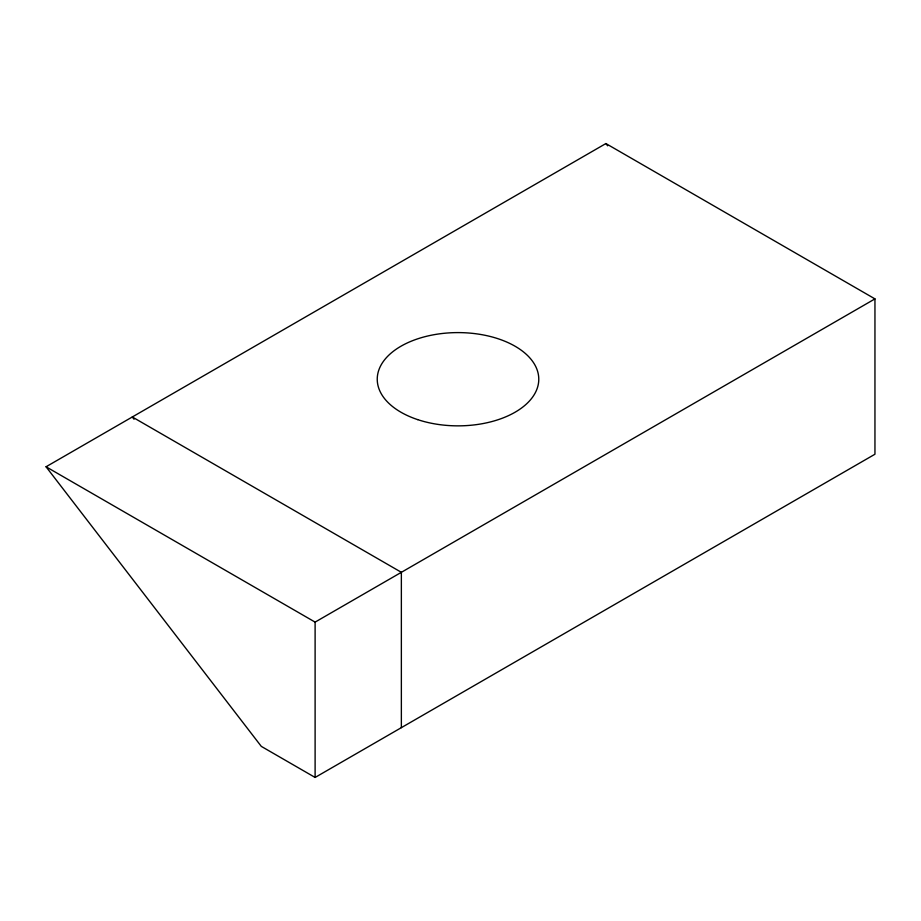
<?xml version="1.0" encoding="UTF-8"?>
<svg xmlns="http://www.w3.org/2000/svg" width="921" height="921" viewBox="0 0 921 921"><rect width="100%" height="100%" fill="white"/><g stroke="black" fill="none" stroke-linecap="round" stroke-linejoin="round"><path stroke-width="1.38" d="M46.05 466.774L605.891 143.549L874.95 298.888L874.95 454.226L315.109 777.451L261.299 746.378L46.05 466.774L315.109 622.112L874.95 298.888M605.891 143.549L607.641 145.817M134.052 419.251L132.302 416.971L401.36 572.309L401.36 727.648M315.109 622.112L315.109 777.451M417.627 419.608A80.76 46.626 0 0 0 538.773 379.222A80.76 46.626 0 0 0 417.627 338.847A80.76 46.626 0 0 0 417.627 419.608"/></g></svg>
